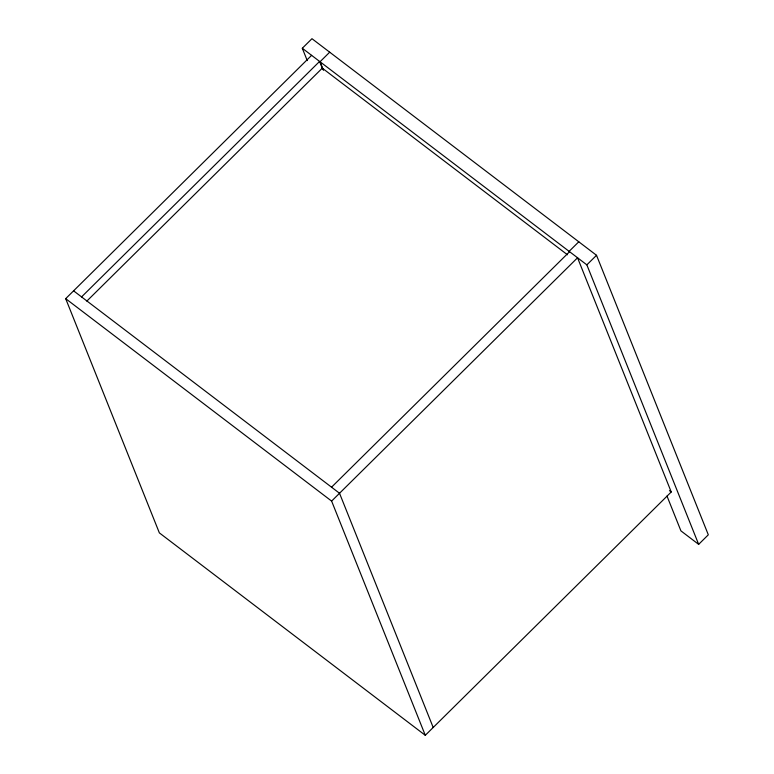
<?xml version="1.0" encoding="UTF-8"?>
<svg xmlns="http://www.w3.org/2000/svg" width="774" height="774" viewBox="0 0 774 774"><rect width="100%" height="100%" fill="white"/><g stroke="black" fill="none" stroke-linecap="round" stroke-linejoin="round"><path stroke-width="1.16" d="M307.249 60.604L302.305 48.259L311.97 38.7L596.522 255.294L708.316 534.805L698.661 544.364L680.926 530.877L667.004 496.076M425.294 735.3L331.62 501.088L577.549 257.771L671.232 491.983L425.294 735.3L159.357 532.88L65.684 298.658L311.612 55.341M81.56 296.916L319.594 61.417L322.729 69.263M329.695 52.197L320.039 61.756L323.464 70.318M86.843 301.105L322.294 68.16L567.468 254.781M569.132 251.357L578.788 241.798M331.543 487.194L569.577 251.695M698.661 544.364L586.856 264.853L596.522 255.294M302.305 48.259L586.856 264.853M669.462 490.629L671.232 491.983M73.588 290.84L339.525 493.261L433.198 727.483M65.684 298.658L331.62 501.088"/></g></svg>
